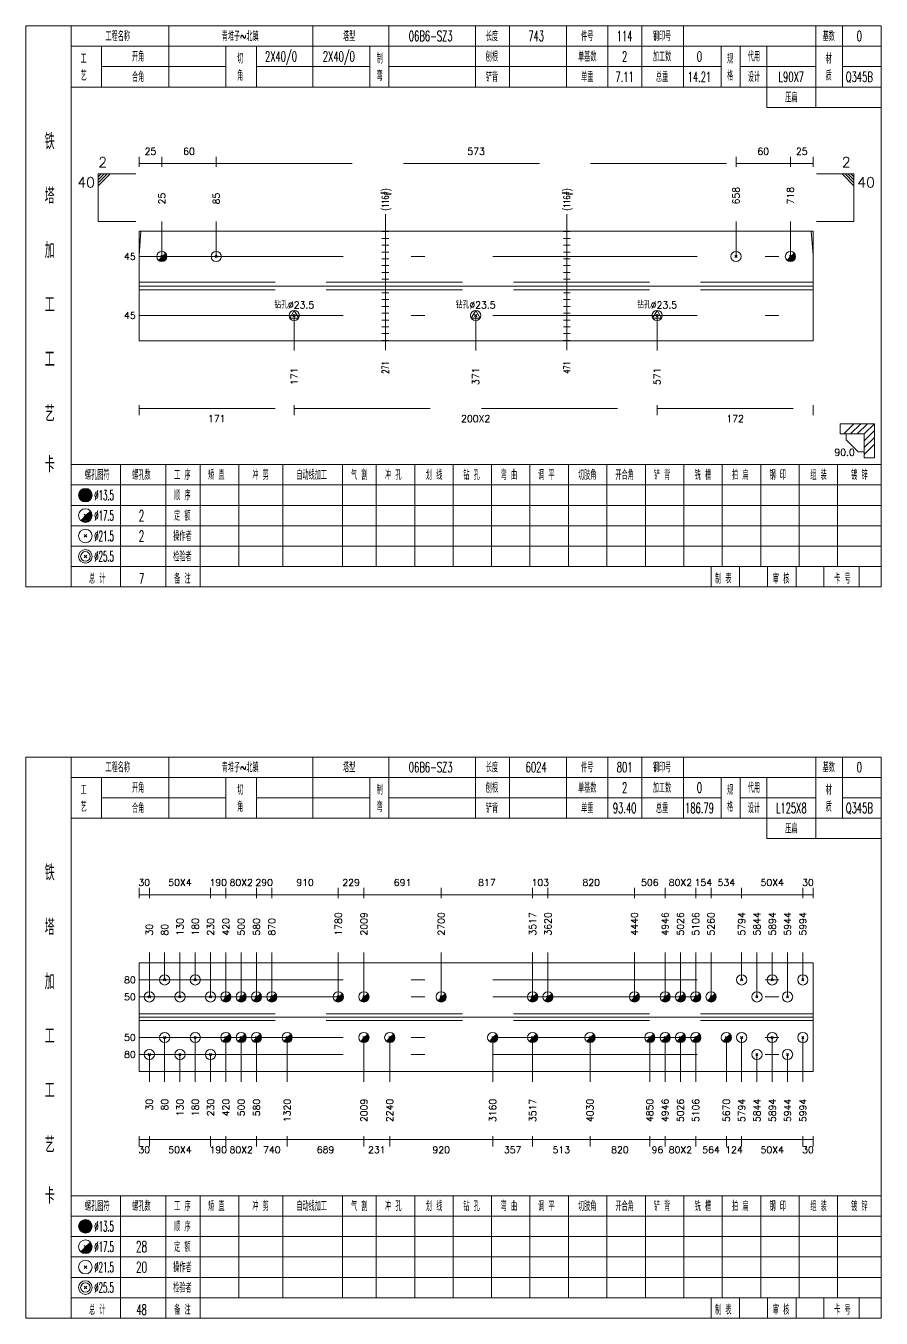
# Model space of a CAD drawing. Extents: x 0 to 30090, y 0 to 380.
# Drawn here: x 3315.4 to 3566.8, y 0 to 380 of the extents above; entities that cross this region are included whole.
import ezdxf
from ezdxf.enums import TextEntityAlignment as Align

# ---------------------------------------------------------------- set-up
doc = ezdxf.new("R2010")
doc.units = 0
doc.header["$LTSCALE"] = 20
doc.header["$MEASUREMENT"] = 0
doc.linetypes.add('一点画线', pattern=[5.2, 3, -1, 0.2, -1])
doc.linetypes.add('虚线', pattern=[2.75, 2, -0.75])
doc.layers.get('0').update_dxf_attribs({"linetype": 'CONTINUOUS', "lineweight": 25})
for name, color, linetype, lineweight in [('1', 7, 'CONTINUOUS', 25), ('2', 7, 'CONTINUOUS', 25), ('4', 7, 'CONTINUOUS', 25), ('5', 7, 'CONTINUOUS', 25)]:
    doc.layers.add(name, color=color, linetype=linetype, lineweight=lineweight)
doc.styles.get("Standard").update_dxf_attribs({"font": 'simplex', "width": 0.7, "bigfont": 'gbhzfs.shx'})

# ---------------------------------------------------------------- blocks, each defined once
blk = doc.blocks.new('孔21.5')
at = {"layer": '5', "color": 7, "linetype": 'Continuous', "lineweight": 13}
for p, q in [((-0.2, -0.2), (0.2, 0.2)), ((-0.2, 0.2), (0.2, -0.2))]:
    blk.add_line(p, q, dxfattribs=at)
blk.add_circle((0, 0), 1, dxfattribs=at)
blk = doc.blocks.new('孔17.5')
at = {"layer": '5', "color": 7, "linetype": 'Continuous', "lineweight": 13}
for p, q in [((-0.2, -0.2), (0.2, 0.2)), ((-0.2, 0.2), (0.2, -0.2))]:
    blk.add_line(p, q, dxfattribs=at)
blk.add_circle((0, 0), 1, dxfattribs=at)
for radius in [0.9, 0.8, 0.7, 0.6, 0.5, 0.4, 0.3, 0.2, 0.1]:
    blk.add_arc((0, 0), radius, 225, 45, dxfattribs=at)
blk = doc.blocks.new('孔23.5')
at = {"layer": '5', "color": 7, "linetype": 'Continuous', "lineweight": 13}
for p, q in [((0, 1), (-0.866, -0.5)), ((-0.2, -0.2), (0.2, 0.2)), ((-0.2, 0.2), (0.2, -0.2)), ((0.866, -0.5), (0, 1)), ((-0.866, -0.5), (0.866, -0.5))]:
    blk.add_line(p, q, dxfattribs=at)
blk.add_circle((0, 0), 1, dxfattribs=at)

msp = doc.modelspace()

# ---------------------------------------------------------------- linework, layer by layer
at = {"color": 8, "linetype": '虚线', "lineweight": 9}
for p, q in [((3348.7, 338.5), (3348.7, 341.5)), ((3348.7, 339.5), (3355.37, 339.5)), ((3355.37, 338.5), (3355.37, 341.5)), ((3355.37, 338.5), (3355.37, 341.5)), ((3355.37, 339.5), (3371.36, 339.5)), ((3371.36, 338.5), (3371.36, 341.5)), ((3371.36, 338.5), (3371.36, 341.5)), ((3371.36, 339.5), (3524.14, 339.5)), ((3524.14, 338.5), (3524.14, 341.5)), ((3524.14, 338.5), (3524.14, 341.5)), ((3524.14, 339.5), (3540.13, 339.5)), ((3540.13, 338.5), (3540.13, 341.5)), ((3540.13, 338.5), (3540.13, 341.5)), ((3540.13, 339.5), (3546.8, 339.5)), ((3546.8, 338.5), (3546.8, 341.5)), ((3348.7, 268.5), (3348.7, 265.5)), ((3348.7, 267.5), (3394.29, 267.5)), ((3394.29, 268.5), (3394.29, 265.5)), ((3394.29, 268.5), (3394.29, 265.5)), ((3394.29, 267.5), (3500.94, 267.5)), ((3500.94, 268.5), (3500.94, 265.5)), ((3500.94, 268.5), (3500.94, 265.5)), ((3500.94, 267.5), (3546.8, 267.5)), ((3546.8, 268.5), (3546.8, 265.5)), ((3348.7, 123.5), (3348.7, 126.5)), ((3351.7, 123.5), (3351.7, 126.5)), ((3351.7, 123.5), (3351.7, 126.5)), ((3369.7, 123.5), (3369.7, 126.5)), ((3369.7, 123.5), (3369.7, 126.5)), ((3374.2, 123.5), (3374.2, 126.5)), ((3374.2, 123.5), (3374.2, 126.5)), ((3383.2, 123.5), (3383.2, 126.5)), ((3383.2, 123.5), (3383.2, 126.5)), ((3387.7, 123.5), (3387.7, 126.5)), ((3387.7, 123.5), (3387.7, 126.5)), ((3407.24, 123.5), (3407.24, 126.5)), ((3407.24, 123.5), (3407.24, 126.5)), ((3414.77, 123.5), (3414.77, 126.5)), ((3414.77, 123.5), (3414.77, 126.5)), ((3437.49, 123.5), (3437.49, 126.5)), ((3437.49, 123.5), (3437.49, 126.5)), ((3464.36, 123.5), (3464.36, 126.5)), ((3464.36, 123.5), (3464.36, 126.5)), ((3468.86, 123.5), (3468.86, 126.5)), ((3468.86, 123.5), (3468.86, 126.5)), ((3494.3, 123.5), (3494.3, 126.5)), ((3494.3, 123.5), (3494.3, 126.5)), ((3503.3, 123.5), (3503.3, 126.5)), ((3503.3, 123.5), (3503.3, 126.5)), ((3512.3, 123.5), (3512.3, 126.5)), ((3512.3, 123.5), (3512.3, 126.5)), ((3516.8, 123.5), (3516.8, 126.5)), ((3516.8, 123.5), (3516.8, 126.5)), ((3525.8, 123.5), (3525.8, 126.5)), ((3525.8, 123.5), (3525.8, 126.5)), ((3543.8, 123.5), (3543.8, 126.5)), ((3543.8, 123.5), (3543.8, 126.5)), ((3546.8, 123.5), (3546.8, 126.5)), ((3348.7, 124.5), (3351.7, 124.5)), ((3351.7, 124.5), (3369.7, 124.5)), ((3369.7, 124.5), (3374.2, 124.5)), ((3374.2, 124.5), (3383.2, 124.5)), ((3383.2, 124.5), (3387.7, 124.5)), ((3387.7, 124.5), (3407.24, 124.5)), ((3407.24, 124.5), (3414.77, 124.5)), ((3414.77, 124.5), (3437.49, 124.5)), ((3437.49, 124.5), (3464.36, 124.5)), ((3464.36, 124.5), (3468.86, 124.5)), ((3468.86, 124.5), (3494.3, 124.5)), ((3494.3, 124.5), (3503.3, 124.5)), ((3503.3, 124.5), (3512.3, 124.5)), ((3512.3, 124.5), (3516.8, 124.5)), ((3516.8, 124.5), (3525.8, 124.5)), ((3525.8, 124.5), (3543.8, 124.5)), ((3543.8, 124.5), (3546.8, 124.5)), ((3348.7, 53.5), (3348.7, 50.5)), ((3351.7, 53.5), (3351.7, 50.5)), ((3351.7, 53.5), (3351.7, 50.5)), ((3369.7, 53.5), (3369.7, 50.5)), ((3369.7, 53.5), (3369.7, 50.5)), ((3374.2, 53.5), (3374.2, 50.5)), ((3374.2, 53.5), (3374.2, 50.5)), ((3383.2, 53.5), (3383.2, 50.5)), ((3383.2, 53.5), (3383.2, 50.5)), ((3392.2, 53.5), (3392.2, 50.5)), ((3392.2, 53.5), (3392.2, 50.5)), ((3414.77, 53.5), (3414.77, 50.5)), ((3414.77, 53.5), (3414.77, 50.5)), ((3422.36, 53.5), (3422.36, 50.5)), ((3422.36, 53.5), (3422.36, 50.5)), ((3452.62, 53.5), (3452.62, 50.5)), ((3452.62, 53.5), (3452.62, 50.5)), ((3464.36, 53.5), (3464.36, 50.5)), ((3464.36, 53.5), (3464.36, 50.5)), ((3481.23, 53.5), (3481.23, 50.5)), ((3481.23, 53.5), (3481.23, 50.5)), ((3498.8, 53.5), (3498.8, 50.5)), ((3498.8, 53.5), (3498.8, 50.5)), ((3503.3, 53.5), (3503.3, 50.5)), ((3503.3, 53.5), (3503.3, 50.5)), ((3512.3, 53.5), (3512.3, 50.5)), ((3512.3, 53.5), (3512.3, 50.5)), ((3521.3, 53.5), (3521.3, 50.5)), ((3521.3, 53.5), (3521.3, 50.5)), ((3525.8, 53.5), (3525.8, 50.5)), ((3525.8, 53.5), (3525.8, 50.5)), ((3543.8, 53.5), (3543.8, 50.5)), ((3543.8, 53.5), (3543.8, 50.5)), ((3546.8, 53.5), (3546.8, 50.5)), ((3348.7, 52.5), (3351.7, 52.5)), ((3351.7, 52.5), (3369.7, 52.5)), ((3369.7, 52.5), (3374.2, 52.5)), ((3374.2, 52.5), (3383.2, 52.5)), ((3383.2, 52.5), (3392.2, 52.5)), ((3392.2, 52.5), (3414.77, 52.5)), ((3414.77, 52.5), (3422.36, 52.5)), ((3422.36, 52.5), (3452.62, 52.5)), ((3452.62, 52.5), (3464.36, 52.5)), ((3464.36, 52.5), (3481.23, 52.5)), ((3481.23, 52.5), (3498.8, 52.5)), ((3498.8, 52.5), (3503.3, 52.5)), ((3503.3, 52.5), (3512.3, 52.5)), ((3512.3, 52.5), (3521.3, 52.5)), ((3521.3, 52.5), (3525.8, 52.5)), ((3525.8, 52.5), (3543.8, 52.5)), ((3543.8, 52.5), (3546.8, 52.5))]:
    msp.add_line(p, q, dxfattribs=at)
at = {"color": 7, "linetype": 'Continuous', "lineweight": 13}
for p, q in [((3336.7, 336.5), (3347.7, 336.5)), ((3336.7, 322.5), (3336.7, 336.5)), ((3337.58, 336.5), (3336.7, 335.62)), ((3338.45, 336.5), (3336.7, 334.75)), ((3339.33, 336.5), (3336.7, 333.88)), ((3340.2, 336.5), (3336.7, 333)), ((3558.8, 336.5), (3547.8, 336.5)), ((3555.3, 336.5), (3558.8, 333)), ((3556.18, 336.5), (3558.8, 333.88)), ((3557.05, 336.5), (3558.8, 334.75)), ((3557.93, 336.5), (3558.8, 335.62)), ((3558.8, 322.5), (3558.8, 336.5)), ((3336.7, 322.5), (3347.7, 322.5)), ((3348.7, 312.48), (3349.23, 319.67)), ((3355.37, 312.17), (3355.37, 322.5)), ((3371.36, 312.17), (3371.36, 322.5)), ((3524.14, 312.17), (3524.14, 322.5)), ((3540.13, 312.17), (3540.13, 322.5)), ((3546.8, 312.48), (3546.27, 319.67)), ((3558.8, 322.5), (3547.8, 322.5)), ((3394.29, 294.83), (3394.29, 284.5)), ((3447.62, 294.83), (3447.62, 284.5)), ((3500.94, 294.83), (3500.94, 284.5)), ((3351.7, 94.46), (3351.7, 107.5)), ((3356.2, 99.46), (3356.2, 107.5)), ((3360.7, 94.46), (3360.7, 107.5)), ((3365.2, 99.46), (3365.2, 107.5)), ((3369.7, 94.46), (3369.7, 107.5)), ((3374.2, 94.46), (3374.2, 107.5)), ((3378.7, 94.46), (3378.7, 107.5)), ((3383.2, 94.46), (3383.2, 107.5)), ((3387.7, 94.46), (3387.7, 107.5)), ((3407.24, 94.46), (3407.24, 107.5)), ((3414.77, 94.46), (3414.77, 107.5)), ((3437.49, 94.46), (3437.49, 107.5)), ((3464.36, 94.46), (3464.36, 107.5)), ((3468.86, 94.46), (3468.86, 107.5)), ((3494.3, 94.46), (3494.3, 107.5)), ((3503.3, 94.46), (3503.3, 107.5)), ((3507.8, 94.46), (3507.8, 107.5)), ((3512.3, 94.46), (3512.3, 107.5)), ((3516.8, 94.46), (3516.8, 107.5)), ((3525.8, 99.46), (3525.8, 107.5)), ((3530.3, 94.46), (3530.3, 107.5)), ((3534.8, 99.46), (3534.8, 107.5)), ((3539.3, 94.46), (3539.3, 107.5)), ((3543.8, 99.46), (3543.8, 107.5)), ((3356.2, 82.54), (3356.2, 69.5)), ((3365.2, 82.54), (3365.2, 69.5)), ((3374.2, 82.54), (3374.2, 69.5)), ((3378.7, 82.54), (3378.7, 69.5)), ((3383.2, 82.54), (3383.2, 69.5)), ((3392.2, 82.54), (3392.2, 69.5)), ((3414.77, 82.54), (3414.77, 69.5)), ((3422.36, 82.54), (3422.36, 69.5)), ((3452.62, 82.54), (3452.62, 69.5)), ((3464.36, 82.54), (3464.36, 69.5)), ((3481.23, 82.54), (3481.23, 69.5)), ((3498.8, 82.54), (3498.8, 69.5)), ((3503.3, 82.54), (3503.3, 69.5)), ((3507.8, 82.54), (3507.8, 69.5)), ((3512.3, 82.54), (3512.3, 69.5)), ((3521.3, 82.54), (3521.3, 69.5)), ((3525.8, 82.54), (3525.8, 69.5)), ((3534.8, 82.54), (3534.8, 69.5)), ((3543.8, 82.54), (3543.8, 69.5)), ((3351.7, 77.54), (3351.7, 69.5)), ((3360.7, 77.54), (3360.7, 69.5)), ((3369.7, 77.54), (3369.7, 69.5)), ((3530.3, 77.54), (3530.3, 69.5)), ((3539.3, 77.54), (3539.3, 69.5))]:
    msp.add_line(p, q, dxfattribs=at)
at = {"color": 7, "linetype": 'Continuous', "lineweight": 18}
for p, q in [((3348.7, 319.67), (3348.7, 287.33)), ((3348.7, 319.67), (3546.8, 319.67)), ((3546.8, 319.67), (3546.8, 287.33)), ((3348.7, 303.5), (3546.8, 303.5)), ((3348.7, 104.46), (3348.7, 72.54)), ((3348.7, 104.46), (3546.8, 104.46)), ((3546.8, 104.46), (3546.8, 72.54)), ((3348.7, 88.5), (3546.8, 88.5))]:
    msp.add_line(p, q, dxfattribs=at)
at = {"color": 3, "linetype": '一点画线', "lineweight": 13}
for p, q in [((3348.7, 312.17), (3546.8, 312.17)), ((3348.7, 294.83), (3546.8, 294.83)), ((3348.7, 99.46), (3546.8, 99.46)), ((3348.7, 94.46), (3546.8, 94.46)), ((3348.7, 82.54), (3546.8, 82.54)), ((3348.7, 77.54), (3546.8, 77.54))]:
    msp.add_line(p, q, dxfattribs=at)
at = {"color": 1, "linetype": '虚线', "lineweight": 18}
for p, q in [((3348.7, 304.67), (3546.8, 304.67)), ((3348.7, 302.33), (3546.8, 302.33)), ((3348.7, 89.46), (3546.8, 89.46)), ((3348.7, 87.54), (3546.8, 87.54))]:
    msp.add_line(p, q, dxfattribs=at)
at = {"layer": '1', "color": 7, "linetype": 'Continuous', "lineweight": 18}
for p, q in [((3348.7, 287.33), (3546.8, 287.33)), ((3348.7, 72.54), (3546.8, 72.54))]:
    msp.add_line(p, q, dxfattribs=at)
at = {"layer": '2', "color": 216, "linetype": '虚线', "lineweight": 13}
for p, q in [((3421.08, 324.67), (3421.08, 282.33)), ((3474.41, 324.67), (3474.41, 282.33))]:
    msp.add_line(p, q, dxfattribs=at)
at = {"layer": '2', "color": 7, "linetype": 'Continuous', "lineweight": 13}
for p, q in [((3422.08, 319.5), (3420.08, 319.5)), ((3421.08, 303.5), (3421.08, 319.67)), ((3475.41, 319.5), (3473.41, 319.5)), ((3474.41, 303.5), (3474.41, 319.67)), ((3422.08, 317.5), (3420.08, 317.5)), ((3422.08, 315.5), (3420.08, 315.5)), ((3475.41, 317.5), (3473.41, 317.5)), ((3475.41, 315.5), (3473.41, 315.5)), ((3422.08, 313.5), (3420.08, 313.5)), ((3475.41, 313.5), (3473.41, 313.5)), ((3422.08, 311.5), (3420.08, 311.5)), ((3422.08, 309.5), (3420.08, 309.5)), ((3475.41, 311.5), (3473.41, 311.5)), ((3475.41, 309.5), (3473.41, 309.5)), ((3422.08, 307.5), (3420.08, 307.5)), ((3422.08, 305.5), (3420.08, 305.5)), ((3475.41, 307.5), (3473.41, 307.5)), ((3475.41, 305.5), (3473.41, 305.5)), ((3420.08, 301.5), (3422.08, 301.5)), ((3421.08, 303.5), (3421.08, 287.33)), ((3473.41, 301.5), (3475.41, 301.5)), ((3474.41, 303.5), (3474.41, 287.33)), ((3420.08, 299.5), (3422.08, 299.5)), ((3420.08, 297.5), (3422.08, 297.5)), ((3473.41, 299.5), (3475.41, 299.5)), ((3473.41, 297.5), (3475.41, 297.5)), ((3420.08, 295.5), (3422.08, 295.5)), ((3420.08, 293.5), (3422.08, 293.5)), ((3473.41, 295.5), (3475.41, 295.5)), ((3473.41, 293.5), (3475.41, 293.5)), ((3420.08, 291.5), (3422.08, 291.5)), ((3420.08, 289.5), (3422.08, 289.5)), ((3473.41, 291.5), (3475.41, 291.5)), ((3473.41, 289.5), (3475.41, 289.5)), ((3420.08, 287.5), (3422.08, 287.5)), ((3473.41, 287.5), (3475.41, 287.5)), ((3564.8, 263), (3554.8, 263)), ((3554.8, 263), (3554.8, 260)), ((3555.8, 260), (3558.8, 263)), ((3557.8, 260), (3560.8, 263)), ((3559.8, 260), (3562.8, 263)), ((3561.8, 260), (3564.8, 263)), ((3564.8, 253), (3564.8, 263)), ((3554.8, 260), (3561.8, 260)), ((3556.55, 260), (3556.55, 258.25)), ((3561.8, 258), (3564.8, 261)), ((3561.8, 260), (3561.8, 253)), ((3561.8, 256), (3564.8, 259)), ((3560.05, 254.75), (3556.55, 258.25)), ((3560.05, 254.75), (3561.8, 254.75)), ((3561.8, 254), (3564.8, 257)), ((3561.8, 253), (3564.8, 253))]:
    msp.add_line(p, q, dxfattribs=at)
at = {"layer": '4', "color": 1, "linetype": 'Continuous', "lineweight": 18}
for p, q in [((3328.7, 215), (3328.7, 380)), ((3357.4, 362), (3357.4, 380)), ((3399.8, 362), (3399.8, 380)), ((3422.1, 362), (3422.1, 380)), ((3447.6, 362), (3447.6, 380)), ((3457.6, 362), (3457.6, 380)), ((3474.3, 362), (3474.3, 380)), ((3486.5, 362), (3486.5, 380)), ((3496.5, 362), (3496.5, 380)), ((3508.7, 362), (3508.7, 380)), ((3547.6, 356), (3547.6, 380)), ((3555.4, 362), (3555.4, 380)), ((3328.7, 374), (3566.8, 374)), ((3337.6, 362), (3337.6, 374)), ((3374.2, 362), (3374.2, 374)), ((3383.2, 362), (3383.2, 374)), ((3416.5, 362), (3416.5, 374)), ((3519.8, 362), (3519.8, 374)), ((3525.4, 362), (3525.4, 374)), ((3533.2, 356), (3533.2, 374)), ((3337.6, 368), (3374.2, 368)), ((3383.2, 368), (3416.5, 368)), ((3422.1, 368), (3519.8, 368)), ((3525.4, 368), (3547.6, 368)), ((3555.4, 368), (3566.8, 368)), ((3328.7, 362), (3566.8, 362)), ((3533.2, 356), (3566.8, 356)), ((3328.7, 251), (3566.8, 251)), ((3343.2, 215), (3343.2, 251)), ((3356.5, 215), (3356.5, 251)), ((3366.6, 215), (3366.6, 251)), ((3378, 221), (3378, 251)), ((3390.9, 221), (3390.9, 251)), ((3408.5, 221), (3408.5, 251)), ((3418.4, 221), (3418.4, 251)), ((3429.7, 221), (3429.7, 251)), ((3441, 221), (3441, 251)), ((3452.3, 221), (3452.3, 251)), ((3463.5, 221), (3463.5, 251)), ((3474.9, 221), (3474.9, 251)), ((3486.2, 221), (3486.2, 251)), ((3497.5, 221), (3497.5, 251)), ((3508.8, 221), (3508.8, 251)), ((3520.1, 221), (3520.1, 251)), ((3531.4, 221), (3531.4, 251)), ((3542.7, 221), (3542.7, 251)), ((3554, 221), (3554, 251)), ((3328.7, 245), (3566.8, 245)), ((3328.7, 239), (3566.8, 239)), ((3328.7, 233), (3566.8, 233)), ((3328.7, 227), (3566.8, 227)), ((3328.7, 221), (3566.8, 221)), ((3516.8, 215), (3516.8, 221)), ((3525.2, 215), (3525.2, 221)), ((3533.4, 215), (3533.4, 221)), ((3541.8, 215), (3541.8, 221)), ((3550, 215), (3550, 221)), ((3560.3, 215), (3560.3, 221)), ((3328.7, 0), (3328.7, 165)), ((3357.4, 147), (3357.4, 165)), ((3399.8, 147), (3399.8, 165)), ((3422.1, 147), (3422.1, 165)), ((3447.6, 147), (3447.6, 165)), ((3457.6, 147), (3457.6, 165)), ((3474.3, 147), (3474.3, 165)), ((3486.5, 147), (3486.5, 165)), ((3496.5, 147), (3496.5, 165)), ((3508.7, 147), (3508.7, 165)), ((3547.6, 141), (3547.6, 165)), ((3555.4, 147), (3555.4, 165)), ((3328.7, 159), (3566.8, 159)), ((3337.6, 147), (3337.6, 159)), ((3374.2, 147), (3374.2, 159)), ((3383.2, 147), (3383.2, 159)), ((3416.5, 147), (3416.5, 159)), ((3519.8, 147), (3519.8, 159)), ((3525.4, 147), (3525.4, 159)), ((3533.2, 141), (3533.2, 159)), ((3337.6, 153), (3374.2, 153)), ((3383.2, 153), (3416.5, 153)), ((3422.1, 153), (3519.8, 153)), ((3525.4, 153), (3547.6, 153)), ((3555.4, 153), (3566.8, 153)), ((3328.7, 147), (3566.8, 147)), ((3533.2, 141), (3566.8, 141)), ((3328.7, 36), (3566.8, 36)), ((3343.2, 0), (3343.2, 36)), ((3356.5, 0), (3356.5, 36)), ((3366.6, 0), (3366.6, 36)), ((3378, 6), (3378, 36)), ((3390.9, 6), (3390.9, 36)), ((3408.5, 6), (3408.5, 36)), ((3418.4, 6), (3418.4, 36)), ((3429.7, 6), (3429.7, 36)), ((3441, 6), (3441, 36)), ((3452.3, 6), (3452.3, 36)), ((3463.5, 6), (3463.5, 36)), ((3474.9, 6), (3474.9, 36)), ((3486.2, 6), (3486.2, 36)), ((3497.5, 6), (3497.5, 36)), ((3508.8, 6), (3508.8, 36)), ((3520.1, 6), (3520.1, 36)), ((3531.4, 6), (3531.4, 36)), ((3542.7, 6), (3542.7, 36)), ((3554, 6), (3554, 36)), ((3328.7, 30), (3566.8, 30)), ((3328.7, 24), (3566.8, 24)), ((3328.7, 18), (3566.8, 18)), ((3328.7, 12), (3566.8, 12)), ((3328.7, 6), (3566.8, 6)), ((3516.8, 0), (3516.8, 6)), ((3525.2, 0), (3525.2, 6)), ((3533.4, 0), (3533.4, 6)), ((3541.8, 0), (3541.8, 6)), ((3550, 0), (3550, 6)), ((3560.3, 0), (3560.3, 6))]:
    msp.add_line(p, q, dxfattribs=at)
at = {"layer": '4', "color": 7, "linetype": 'Continuous', "lineweight": 13}
for p, q in [((3332.7, 241.8), (3333.1, 242.2)), ((3333.1, 241.8), (3332.7, 242.2)), ((3332.5, 235.6), (3333.3, 236.4)), ((3332.5, 236.4), (3333.3, 235.6)), ((3332.5, 229.6), (3333.3, 230.4)), ((3332.5, 230.4), (3333.3, 229.6)), ((3332.5, 223.6), (3333.3, 224.4)), ((3332.5, 224.4), (3333.3, 223.6)), ((3332.7, 26.8), (3333.1, 27.2)), ((3333.1, 26.8), (3332.7, 27.2)), ((3332.5, 20.6), (3333.3, 21.4)), ((3332.5, 21.4), (3333.3, 20.6)), ((3332.5, 14.6), (3333.3, 15.4)), ((3332.5, 15.4), (3333.3, 14.6)), ((3332.5, 8.6), (3333.3, 9.4)), ((3332.5, 9.4), (3333.3, 8.6))]:
    msp.add_line(p, q, dxfattribs=at)
at = {"layer": '4', "color": 1, "linetype": 'Continuous', "lineweight": 18}
for points in [[(3315.4, 380), (3315.4, 215), (3566.8, 215), (3566.8, 380)], [(3315.4, 165), (3315.4, 0), (3566.8, 0), (3566.8, 165)]]:
    msp.add_lwpolyline(points, close=True, dxfattribs=at)
at = {"layer": '4', "color": 7, "linetype": 'Continuous', "lineweight": 13}
for centre, radius in [((3332.9, 242), 2), ((3332.9, 242), 1.8), ((3332.9, 242), 1.6), ((3332.9, 242), 1.4), ((3332.9, 242), 1.2), ((3332.9, 242), 1), ((3332.9, 242), 0.8), ((3332.9, 242), 0.6), ((3332.9, 242), 0.4), ((3332.9, 242), 0.2), ((3332.9, 236), 2), ((3332.9, 230), 2), ((3332.9, 224), 2), ((3332.9, 224), 1.4), ((3332.9, 27), 2), ((3332.9, 27), 1.8), ((3332.9, 27), 1.6), ((3332.9, 27), 1.4), ((3332.9, 27), 1.2), ((3332.9, 27), 1), ((3332.9, 27), 0.8), ((3332.9, 27), 0.6), ((3332.9, 27), 0.4), ((3332.9, 27), 0.2), ((3332.9, 21), 2), ((3332.9, 15), 2), ((3332.9, 9), 2), ((3332.9, 9), 1.4)]:
    msp.add_circle(centre, radius, dxfattribs=at)
for centre, radius in [((3332.9, 236), 1.8), ((3332.9, 236), 1.6), ((3332.9, 236), 1.4), ((3332.9, 236), 1.2), ((3332.9, 236), 1), ((3332.9, 236), 0.8), ((3332.9, 236), 0.6), ((3332.9, 236), 0.4), ((3332.9, 236), 0.2), ((3332.9, 21), 1.8), ((3332.9, 21), 1.6), ((3332.9, 21), 1.4), ((3332.9, 21), 1.2), ((3332.9, 21), 1), ((3332.9, 21), 0.8), ((3332.9, 21), 0.6), ((3332.9, 21), 0.4), ((3332.9, 21), 0.2)]:
    msp.add_arc(centre, radius, 225, 45, dxfattribs=at)

# ---------------------------------------------------------------- block references
at = {"color": 7, "linetype": 'Continuous', "lineweight": 13, "xscale": 1.5, "yscale": 1.5, "zscale": 1.5}
for name, p in [('孔17.5', (3355.37, 312.17)), ('孔21.5', (3371.36, 312.17)), ('孔21.5', (3524.14, 312.17)), ('孔17.5', (3540.13, 312.17)), ('孔21.5', (3356.2, 99.46)), ('孔21.5', (3365.2, 99.46)), ('孔21.5', (3525.8, 99.46)), ('孔21.5', (3534.8, 99.46)), ('孔21.5', (3543.8, 99.46)), ('孔21.5', (3351.7, 94.46)), ('孔21.5', (3360.7, 94.46)), ('孔21.5', (3369.7, 94.46)), ('孔17.5', (3374.2, 94.46)), ('孔17.5', (3378.7, 94.46)), ('孔17.5', (3383.2, 94.46)), ('孔17.5', (3387.7, 94.46)), ('孔17.5', (3407.24, 94.46)), ('孔17.5', (3414.77, 94.46)), ('孔17.5', (3437.49, 94.46)), ('孔17.5', (3464.36, 94.46)), ('孔17.5', (3468.86, 94.46)), ('孔17.5', (3494.3, 94.46)), ('孔17.5', (3503.3, 94.46)), ('孔17.5', (3507.8, 94.46)), ('孔17.5', (3512.3, 94.46)), ('孔17.5', (3516.8, 94.46)), ('孔21.5', (3530.3, 94.46)), ('孔21.5', (3539.3, 94.46))]:
    msp.add_blockref(name, p, dxfattribs=at)
at = {"layer": '1', "color": 7, "linetype": 'Continuous', "lineweight": 13, "xscale": 1.5, "yscale": 1.5, "zscale": 1.5}
for name, p in [('孔23.5', (3394.29, 294.83)), ('孔23.5', (3447.62, 294.83)), ('孔23.5', (3500.94, 294.83)), ('孔21.5', (3356.2, 82.54)), ('孔21.5', (3365.2, 82.54)), ('孔17.5', (3374.2, 82.54)), ('孔17.5', (3378.7, 82.54)), ('孔17.5', (3383.2, 82.54)), ('孔17.5', (3392.2, 82.54)), ('孔17.5', (3414.77, 82.54)), ('孔17.5', (3422.36, 82.54)), ('孔17.5', (3452.62, 82.54)), ('孔17.5', (3464.36, 82.54)), ('孔17.5', (3481.23, 82.54)), ('孔17.5', (3498.8, 82.54)), ('孔17.5', (3503.3, 82.54)), ('孔17.5', (3507.8, 82.54)), ('孔17.5', (3512.3, 82.54)), ('孔17.5', (3521.3, 82.54)), ('孔21.5', (3525.8, 82.54)), ('孔21.5', (3534.8, 82.54)), ('孔21.5', (3543.8, 82.54)), ('孔21.5', (3351.7, 77.54)), ('孔21.5', (3360.7, 77.54)), ('孔21.5', (3369.7, 77.54)), ('孔21.5', (3530.3, 77.54)), ('孔21.5', (3539.3, 77.54))]:
    msp.add_blockref(name, p, dxfattribs=at)

# ---------------------------------------------------------------- texts
at = {"color": 8, "linetype": 'Continuous', "lineweight": 9}
for s, p in [('25', (3352.03, 341.5)), ('60', (3363.36, 341.5)), ('573', (3447.75, 341.5)), ('60', (3532.14, 341.5)), ('25', (3543.47, 341.5)), ('30', (3350.2, 126.5)), ('50X4', (3360.7, 126.5)), ('190', (3371.95, 126.5)), ('80X2', (3378.7, 126.5)), ('290', (3385.45, 126.5)), ('910', (3397.47, 126.5)), ('229', (3411, 126.5)), ('691', (3426.13, 126.5)), ('817', (3450.92, 126.5)), ('103', (3466.61, 126.5)), ('820', (3481.58, 126.5)), ('506', (3498.8, 126.5)), ('80X2', (3507.8, 126.5)), ('154', (3514.55, 126.5)), ('534', (3521.3, 126.5)), ('50X4', (3534.8, 126.5)), ('30', (3545.3, 126.5))]:
    msp.add_text(s, height=2, dxfattribs=at).set_placement(p, align=Align.BOTTOM_CENTER)
at = {"color": 7, "linetype": 'Continuous', "lineweight": 13}
msp.add_text('2', height=3, dxfattribs=at).set_placement((3336.7, 337.5), align=Align.BOTTOM_LEFT)
msp.add_text('2', height=3, dxfattribs=at).set_placement((3557.8, 337.5), align=Align.BOTTOM_RIGHT)
msp.add_text('40', height=3, dxfattribs=at).set_placement((3335.7, 335.5), align=Align.TOP_RIGHT)
msp.add_text('40', height=3, dxfattribs=at).set_placement((3559.8, 335.5), align=Align.TOP_LEFT)
for s, p in [('25', (3355.37, 327.5)), ('85', (3371.36, 327.5)), ('658', (3524.14, 327.5)), ('718', (3540.13, 327.5)), ('1780', (3407.24, 112.5)), ('2009', (3414.77, 112.5)), ('2700', (3437.49, 112.5)), ('3517', (3464.36, 112.5)), ('3620', (3468.86, 112.5)), ('4440', (3494.3, 112.5)), ('4946', (3503.3, 112.5)), ('5026', (3507.8, 112.5)), ('5106', (3512.3, 112.5)), ('5260', (3516.8, 112.5)), ('5794', (3525.8, 112.5)), ('5844', (3530.3, 112.5)), ('5894', (3534.8, 112.5)), ('5944', (3539.3, 112.5)), ('5994', (3543.8, 112.5)), ('30', (3351.7, 112.5)), ('80', (3356.2, 112.5)), ('130', (3360.7, 112.5)), ('180', (3365.2, 112.5)), ('230', (3369.7, 112.5)), ('420', (3374.2, 112.5)), ('500', (3378.7, 112.5)), ('580', (3383.2, 112.5)), ('870', (3387.7, 112.5))]:
    msp.add_text(s, height=2, rotation=90, dxfattribs=at).set_placement(p, align=Align.MIDDLE_LEFT)
for s, p in [('45', (3347.7, 312.17)), ('45', (3347.7, 294.83)), ('80', (3347.7, 99.46)), ('50', (3347.7, 94.46)), ('50', (3347.7, 82.54)), ('80', (3347.7, 77.54))]:
    msp.add_text(s, height=2, dxfattribs=at).set_placement(p, align=Align.MIDDLE_RIGHT)
at = {"color": 8, "linetype": 'Continuous', "lineweight": 9}
for s, p in [('171', (3371.5, 265.5)), ('200X2', (3447.62, 265.5)), ('172', (3523.87, 265.5)), ('30', (3350.2, 50.5)), ('50X4', (3360.7, 50.5)), ('190', (3371.95, 50.5)), ('80X2', (3378.7, 50.5)), ('740', (3387.7, 50.5)), ('689', (3403.48, 50.5)), ('231', (3418.56, 50.5)), ('920', (3437.49, 50.5)), ('357', (3458.49, 50.5)), ('513', (3472.79, 50.5)), ('820', (3490.01, 50.5)), ('96', (3501.05, 50.5)), ('80X2', (3507.8, 50.5)), ('564', (3516.8, 50.5)), ('124', (3523.55, 50.5)), ('50X4', (3534.8, 50.5)), ('30', (3545.3, 50.5))]:
    msp.add_text(s, height=2, dxfattribs=at).set_placement(p, align=Align.TOP_CENTER)
at = {"layer": '1', "color": 7, "linetype": 'Continuous', "lineweight": 13}
for p in [(3394.29, 296.33), (3447.62, 296.33), (3500.94, 296.33)]:
    msp.add_text('钻孔%%c23.5', height=2, dxfattribs=at).set_placement(p, align=Align.BOTTOM_CENTER)
for s, p in [('171', (3394.29, 279.5)), ('371', (3447.62, 279.5)), ('571', (3500.94, 279.5)), ('30', (3351.7, 64.5)), ('80', (3356.2, 64.5)), ('130', (3360.7, 64.5)), ('180', (3365.2, 64.5)), ('230', (3369.7, 64.5)), ('420', (3374.2, 64.5)), ('500', (3378.7, 64.5)), ('580', (3383.2, 64.5)), ('1320', (3392.2, 64.5)), ('2009', (3414.77, 64.5)), ('2240', (3422.36, 64.5)), ('3160', (3452.62, 64.5)), ('3517', (3464.36, 64.5)), ('4030', (3481.23, 64.5)), ('4850', (3498.8, 64.5)), ('4946', (3503.3, 64.5)), ('5026', (3507.8, 64.5)), ('5106', (3512.3, 64.5)), ('5670', (3521.3, 64.5)), ('5794', (3525.8, 64.5)), ('5844', (3530.3, 64.5)), ('5894', (3534.8, 64.5)), ('5944', (3539.3, 64.5)), ('5994', (3543.8, 64.5))]:
    msp.add_text(s, height=2, rotation=90, dxfattribs=at).set_placement(p, align=Align.MIDDLE_RIGHT)
at = {"layer": '2', "color": 7, "linetype": 'Continuous', "lineweight": 13, "width": 0.7}
for p in [(3421.08, 325.67), (3474.41, 325.67)]:
    msp.add_text('(116#)', height=2, rotation=90, dxfattribs=at).set_placement(p, align=Align.MIDDLE_LEFT)
for s, p in [('271', (3421.08, 281.33)), ('471', (3474.41, 281.33))]:
    msp.add_text(s, height=2, rotation=90, dxfattribs=at).set_placement(p, align=Align.MIDDLE_RIGHT)
at = {"layer": '2', "color": 7, "linetype": 'Continuous', "lineweight": 13}
msp.add_text('90.0', height=2, dxfattribs=at).set_placement((3559.05, 253), align=Align.BOTTOM_RIGHT)
at = {"layer": '4', "color": 1, "linetype": 'Continuous', "lineweight": 13}
for s, height, width, p in [('工程名称', 3, 0.6, (3342.4, 377)), ('青堆子~北镇', 3, 0.6, (3378.4, 377)), ('塔型', 3, 0.6, (3410.4, 377)), ('06B6-SZ3', 3, 0.6, (3434.4, 377)), ('长度', 3, 0.6, (3452.4, 377)), ('743', 3, 0.6, (3465.4, 377)), ('件号', 3, 0.6, (3480.4, 377)), ('114', 3, 0.6, (3491.4, 377)), ('钢印号', 3, 0.6, (3502.4, 377)), ('基数', 3, 0.6, (3551.4, 377)), ('0', 3, 0.6, (3560.4, 377)), ('开角', 3, 0.6, (3348.4, 371)), ('2X40/0', 3, 0.6, (3390.4, 371)), ('2X40/0', 3, 0.6, (3407.4, 371)), ('刨根', 3, 0.6, (3452.4, 371)), ('单基数', 3, 0.6, (3480.4, 371)), ('2', 3, 0.6, (3491.4, 371)), ('加工数', 3, 0.6, (3502.4, 371)), ('0', 3, 0.6, (3513.4, 371)), ('代用', 3, 0.6, (3529.4, 371)), ('工', 3, 0.6, (3332.4, 370.4)), ('切', 3, 0.6, (3378.4, 370.4)), ('制', 3, 0.6, (3419.4, 370.4)), ('规', 3, 0.6, (3522.4, 370.4)), ('材', 3, 0.6, (3551.4, 370.4)), ('艺', 3, 0.6, (3332.4, 365.4)), ('合角', 3, 0.6, (3348.4, 365)), ('角', 3, 0.6, (3378.4, 365.4)), ('弯', 3, 0.6, (3419.4, 365.4)), ('铲背', 3, 0.6, (3452.4, 365)), ('单重', 3, 0.6, (3480.4, 365)), ('7.11', 3, 0.6, (3491.4, 365)), ('总重', 3, 0.6, (3502.4, 365)), ('14.21', 3, 0.6, (3513.4, 365)), ('格', 3, 0.6, (3522.4, 365.4)), ('设计', 3, 0.6, (3529.4, 365)), ('L90X7', 3, 0.6, (3540.4, 365)), ('质', 3, 0.6, (3551.4, 365.4)), ('Q345B', 3, 0.6, (3560.4, 365)), ('压扁', 3, 0.6, (3540.4, 359)), ('铁', 4.6, 0.8, (3322.4, 346)), ('塔', 4.6, 0.8, (3322.4, 330)), ('加', 4.6, 0.8, (3322.4, 314)), ('工', 4.6, 0.8, (3322.4, 298)), ('工', 4.6, 0.8, (3322.4, 282)), ('艺', 4.6, 0.8, (3322.4, 266)), ('卡', 4.6, 0.8, (3322.4, 251)), ('螺孔图符', 3, 0.6, (3336.4, 248)), ('螺孔数', 3, 0.6, (3349.4, 248)), ('工 序', 3, 0.6, (3361.4, 248)), ('矫 直', 3, 0.6, (3371.4, 248)), ('冲 剪', 3, 0.6, (3384.4, 248)), ('自动线加工', 3, 0.6, (3399.4, 248)), ('气 割', 3, 0.6, (3413.4, 248)), ('冲 孔', 3, 0.6, (3423.4, 248)), ('划 线', 3, 0.6, (3435.4, 248)), ('钻 孔', 3, 0.6, (3446.4, 248)), ('弯 曲', 3, 0.6, (3457.4, 248)), ('调 平', 3, 0.6, (3468.4, 248)), ('切肢角', 3, 0.6, (3480.4, 248)), ('开合角', 3, 0.6, (3491.4, 248)), ('铲 背', 3, 0.6, (3502.4, 248)), ('铣 槽', 3, 0.6, (3514.4, 248)), ('拍 扁', 3, 0.6, (3525.4, 248)), ('钢 印', 3, 0.6, (3536.4, 248)), ('组 装', 3, 0.6, (3548.4, 248)), ('镀 锌', 3, 0.6, (3560.4, 248)), ('%%C13.5', 3, 0.5, (3338.4, 242)), ('顺 序', 3, 0.6, (3361.4, 242)), ('%%C17.5', 3, 0.5, (3338.4, 236)), ('2', 3.2, 0.6, (3349.4, 236)), ('定 额', 3, 0.6, (3361.4, 236)), ('操作者', 3, 0.6, (3361.4, 230)), ('%%C21.5', 3, 0.5, (3338.4, 230)), ('2', 3.2, 0.6, (3349.4, 230)), ('%%C25.5', 3, 0.5, (3338.4, 224)), ('检验者', 3, 0.6, (3361.4, 224)), ('总 计', 3, 0.6, (3336.4, 217.5)), ('7', 3, 0.6, (3349.4, 217.5)), ('备 注', 3, 0.6, (3361.4, 217.5)), ('制 表', 3, 0.6, (3520.4, 217.5)), ('审 核', 3, 0.6, (3537.4, 217.5)), ('卡 号', 3, 0.6, (3555.4, 217.5)), ('工程名称', 3, 0.6, (3342.4, 162)), ('青堆子~北镇', 3, 0.6, (3378.4, 162)), ('塔型', 3, 0.6, (3410.4, 162)), ('06B6-SZ3', 3, 0.6, (3434.4, 162)), ('长度', 3, 0.6, (3452.4, 162)), ('6024', 3, 0.6, (3465.4, 162)), ('件号', 3, 0.6, (3480.4, 162)), ('801', 3, 0.6, (3491.4, 162)), ('钢印号', 3, 0.6, (3502.4, 162)), ('基数', 3, 0.6, (3551.4, 162)), ('0', 3, 0.6, (3560.4, 162)), ('工', 3, 0.6, (3332.4, 155.4)), ('开角', 3, 0.6, (3348.4, 156)), ('切', 3, 0.6, (3378.4, 155.4)), ('制', 3, 0.6, (3419.4, 155.4)), ('刨根', 3, 0.6, (3452.4, 156)), ('单基数', 3, 0.6, (3480.4, 156)), ('2', 3, 0.6, (3491.4, 156)), ('加工数', 3, 0.6, (3502.4, 156)), ('0', 3, 0.6, (3513.4, 156)), ('规', 3, 0.6, (3522.4, 155.4)), ('代用', 3, 0.6, (3529.4, 156)), ('材', 3, 0.6, (3551.4, 155.4)), ('艺', 3, 0.6, (3332.4, 150.4)), ('角', 3, 0.6, (3378.4, 150.4)), ('弯', 3, 0.6, (3419.4, 150.4)), ('格', 3, 0.6, (3522.4, 150.4)), ('质', 3, 0.6, (3551.4, 150.4)), ('合角', 3, 0.6, (3348.4, 150)), ('铲背', 3, 0.6, (3452.4, 150)), ('单重', 3, 0.6, (3480.4, 150)), ('93.40', 3, 0.6, (3491.4, 150)), ('总重', 3, 0.6, (3502.4, 150)), ('186.79', 3, 0.6, (3513.4, 150)), ('设计', 3, 0.6, (3529.4, 150)), ('L125X8', 3, 0.6, (3540.4, 150)), ('Q345B', 3, 0.6, (3560.4, 150)), ('压扁', 3, 0.6, (3540.4, 144)), ('铁', 4.6, 0.8, (3322.4, 131)), ('塔', 4.6, 0.8, (3322.4, 115)), ('加', 4.6, 0.8, (3322.4, 99)), ('工', 4.6, 0.8, (3322.4, 83)), ('工', 4.6, 0.8, (3322.4, 67)), ('艺', 4.6, 0.8, (3322.4, 51)), ('卡', 4.6, 0.8, (3322.4, 36)), ('螺孔图符', 3, 0.6, (3336.4, 33)), ('螺孔数', 3, 0.6, (3349.4, 33)), ('工 序', 3, 0.6, (3361.4, 33)), ('矫 直', 3, 0.6, (3371.4, 33)), ('冲 剪', 3, 0.6, (3384.4, 33)), ('自动线加工', 3, 0.6, (3399.4, 33)), ('气 割', 3, 0.6, (3413.4, 33)), ('冲 孔', 3, 0.6, (3423.4, 33)), ('划 线', 3, 0.6, (3435.4, 33)), ('钻 孔', 3, 0.6, (3446.4, 33)), ('弯 曲', 3, 0.6, (3457.4, 33)), ('调 平', 3, 0.6, (3468.4, 33)), ('切肢角', 3, 0.6, (3480.4, 33)), ('开合角', 3, 0.6, (3491.4, 33)), ('铲 背', 3, 0.6, (3502.4, 33)), ('铣 槽', 3, 0.6, (3514.4, 33)), ('拍 扁', 3, 0.6, (3525.4, 33)), ('钢 印', 3, 0.6, (3536.4, 33)), ('组 装', 3, 0.6, (3548.4, 33)), ('镀 锌', 3, 0.6, (3560.4, 33)), ('%%C13.5', 3, 0.5, (3338.4, 27)), ('顺 序', 3, 0.6, (3361.4, 27)), ('定 额', 3, 0.6, (3361.4, 21)), ('%%C17.5', 3, 0.5, (3338.4, 21)), ('28', 3.2, 0.6, (3349.4, 21)), ('%%C21.5', 3, 0.5, (3338.4, 15)), ('20', 3.2, 0.6, (3349.4, 15)), ('操作者', 3, 0.6, (3361.4, 15)), ('%%C25.5', 3, 0.5, (3338.4, 9)), ('检验者', 3, 0.6, (3361.4, 9)), ('总 计', 3, 0.6, (3336.4, 2.5)), ('48', 3, 0.6, (3349.4, 2.5)), ('备 注', 3, 0.6, (3361.4, 2.5)), ('制 表', 3, 0.6, (3520.4, 2.5)), ('审 核', 3, 0.6, (3537.4, 2.5)), ('卡 号', 3, 0.6, (3555.4, 2.5))]:
    msp.add_text(s, height=height, dxfattribs=dict(at, width=width)).set_placement(p, align=Align.MIDDLE_CENTER)

doc.saveas('drawing.dxf')
